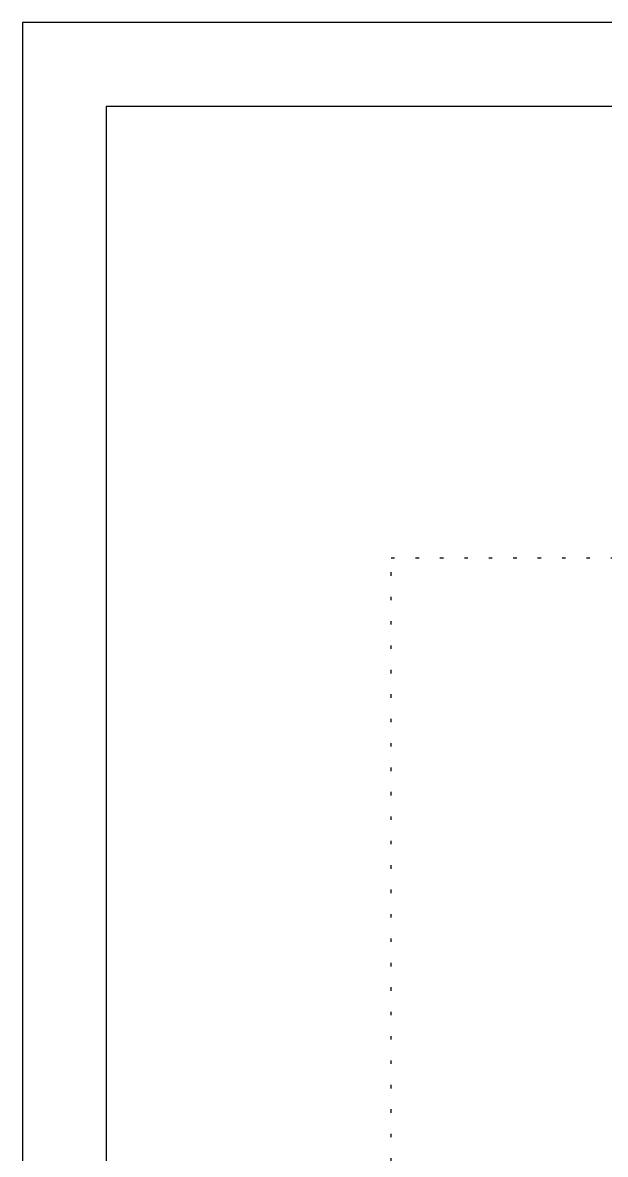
# Model space of a CAD drawing. Extents: x -194 to 239, y -574 to -265.
# Drawn here: x -194.3 to -152.5, y -345.7 to -264.6 of the extents above; entities that cross this region are included whole.
import ezdxf

# ---------------------------------------------------------------- set-up
doc = ezdxf.new("R2010")
doc.units = 0
doc.header["$LTSCALE"] = 0.5
doc.linetypes.add('ACAD_ISO07W100', pattern=[3.5, 0.5, -3])
doc.layers.get('0').update_dxf_attribs({"linetype": 'CONTINUOUS'})

msp = doc.modelspace()

# ---------------------------------------------------------------- linework, layer by layer
for p, q in [((239.394, -264.62), (-194.257, -264.62)), ((-194.257, -264.62), (-194.257, -573.62)), ((-188.257, -270.62), (-188.257, -567.62)), ((233.394, -270.62), (-188.257, -270.62))]:
    msp.add_line(p, q)
at = {"color": 0, "linetype": 'ACAD_ISO07W100'}
msp.add_lwpolyline([(-167.83, -302.982), (-72.925, -302.982), (-72.925, -482.77), (-167.83, -482.77)], close=True, dxfattribs=at)

doc.saveas('drawing.dxf')
